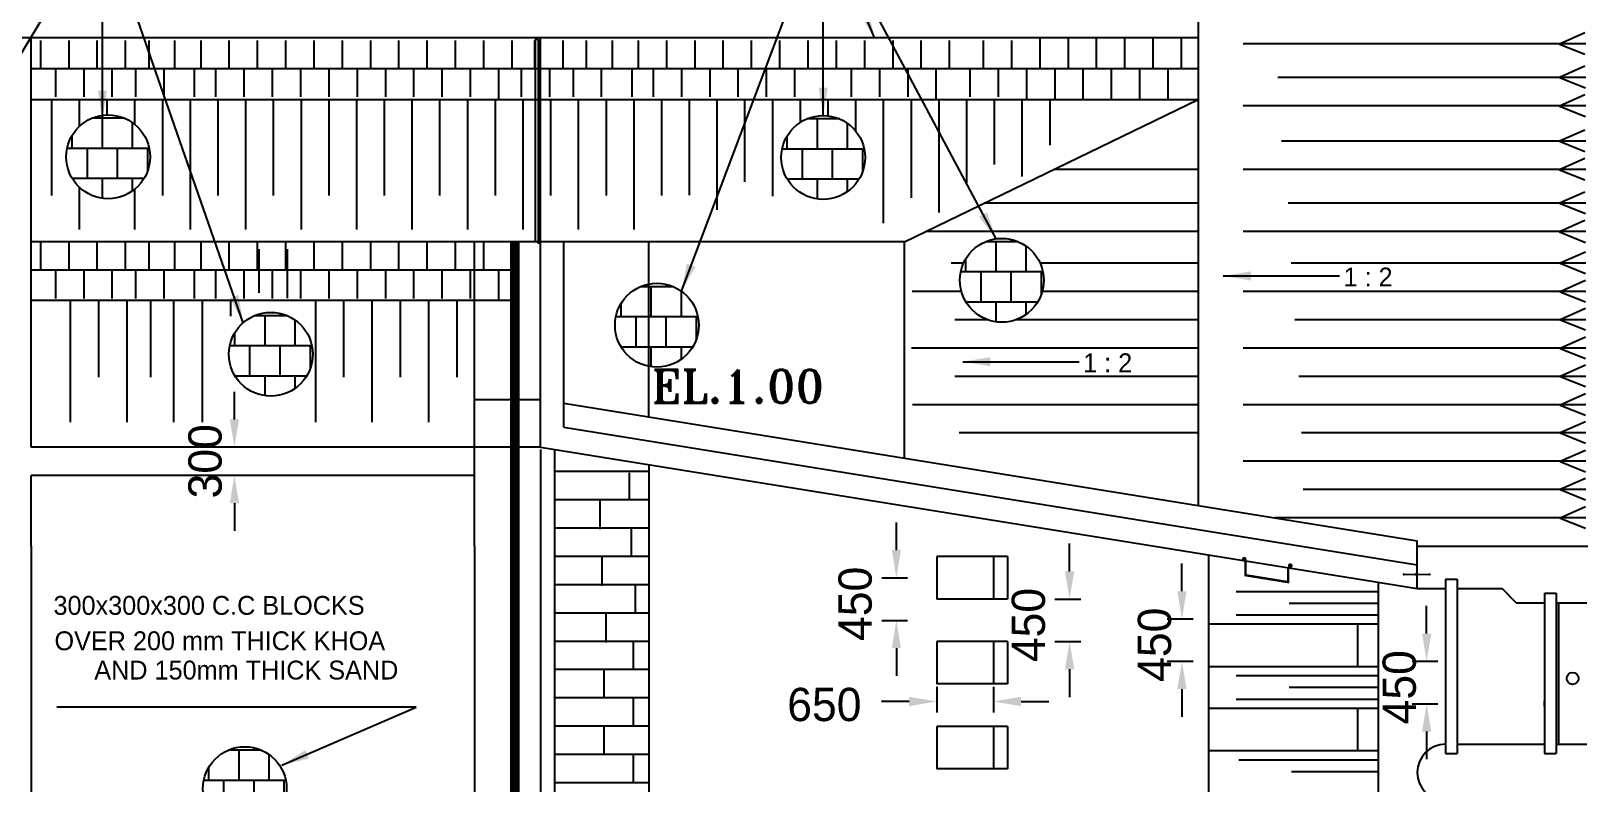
# Model space of a CAD drawing. Extents: x -377620 to 406987, y -326460 to -226264.
# Drawn here: x -94843 to -80816, y -243549 to -236773 of the extents above; entities that cross this region are included whole.
import ezdxf

# ---------------------------------------------------------------- set-up
doc = ezdxf.new("R2010")
doc.units = 0
doc.header["$LTSCALE"] = 300
doc.header["$MEASUREMENT"] = 0
doc.layers.get('0').update_dxf_attribs({"linetype": 'CONTINUOUS'})
doc.layers.get('DEFPOINTS').update_dxf_attribs({"linetype": 'CONTINUOUS'})
doc.layers.add('LINE', color=7, linetype='CONTINUOUS')
doc.styles.add('BIG', font='ROMANT.SHX')
doc.dimstyles.new('3', dxfattribs={"dimtxt": 225, "dimasz": 350, "dimexe": 100, "dimexo": 25, "dimgap": 9, "dimtad": 0, "dimdec": 0, "dimzin": 0, "dimdsep": 46, "dimtxsty": 'Standard', "dimcen": 0, "dimclrd": 5, "dimclre": 6, "dimclrt": 256, "dimadec": 0, "dimazin": 0, "dimtfac": 1, "dimtdec": 0, "dimtofl": 0, "dimtmove": 2, "dimatfit": 3, "dimfxl": 1, "dimtolj": 1, "dimtzin": 0, "dimarcsym": 0})

# ---------------------------------------------------------------- blocks, each defined once
blk = doc.blocks.new('*X392')
at = {"color": 0}
for p, q in [((19840, 640), (19840, 912)), ((19924, 960), (20274, 960)), ((20000, 960), (20000, 985)), ((20160, 640), (20160, 960)), ((20480, 640), (20480, 781)), ((19664, 640), (20535, 640)), ((19680, 403), (19680, 640)), ((20000, 320), (20000, 640)), ((20320, 320), (20320, 640)), ((19720, 320), (20479, 320)), ((19840, 190), (19840, 320)), ((20160, 111), (20160, 320))]:
    blk.add_line(p, q, dxfattribs=at)
blk = doc.blocks.new('*X411')
at = {"color": 0}
for p, q in [((19840, 640), (19840, 912)), ((19924, 960), (20274, 960)), ((20000, 960), (20000, 985)), ((20160, 640), (20160, 960)), ((20480, 640), (20480, 781)), ((19664, 640), (20535, 640)), ((19680, 403), (19680, 640)), ((20000, 320), (20000, 640)), ((20320, 320), (20320, 640)), ((19720, 320), (20479, 320)), ((19840, 190), (19840, 320)), ((20160, 111), (20160, 320))]:
    blk.add_line(p, q, dxfattribs=at)
blk = doc.blocks.new('*X409')
at = {"color": 0}
for p, q in [((19840, 640), (19840, 912)), ((19924, 960), (20274, 960)), ((20000, 960), (20000, 985)), ((20160, 640), (20160, 960)), ((20480, 640), (20480, 781)), ((19664, 640), (20535, 640)), ((19680, 403), (19680, 640)), ((20000, 320), (20000, 640)), ((20320, 320), (20320, 640)), ((19720, 320), (20479, 320)), ((19840, 190), (19840, 320)), ((20160, 111), (20160, 320))]:
    blk.add_line(p, q, dxfattribs=at)
blk = doc.blocks.new('*X394')
at = {"color": 0}
for p, q in [((19840, 640), (19840, 912)), ((19924, 960), (20274, 960)), ((20000, 960), (20000, 985)), ((20160, 640), (20160, 960)), ((20480, 640), (20480, 781)), ((19664, 640), (20535, 640)), ((19680, 403), (19680, 640)), ((20000, 320), (20000, 640)), ((20320, 320), (20320, 640)), ((19720, 320), (20479, 320)), ((19840, 190), (19840, 320)), ((20160, 111), (20160, 320))]:
    blk.add_line(p, q, dxfattribs=at)
blk = doc.blocks.new('*X393')
at = {"color": 0}
for p, q in [((19840, 640), (19840, 912)), ((19924, 960), (20274, 960)), ((20000, 960), (20000, 985)), ((20160, 640), (20160, 960)), ((20480, 640), (20480, 781)), ((19664, 640), (20535, 640)), ((19680, 403), (19680, 640)), ((20000, 320), (20000, 640)), ((20320, 320), (20320, 640)), ((19720, 320), (20479, 320)), ((19840, 190), (19840, 320)), ((20160, 111), (20160, 320))]:
    blk.add_line(p, q, dxfattribs=at)
blk = doc.blocks.new('*D479')
at = {"layer": 'DEFPOINTS', "color": 0}
for p in [(-87198, -241701), (-87042, -241701), (-87198, -242084)]:
    blk.add_point(p, dxfattribs=at)
at = {"layer": 'LINE', "color": 7, "lineweight": -2}
for p, q in [((-87042, -241451), (-87042, -241201)), ((-87173, -241701), (-86942, -241701)), ((-87173, -242084), (-86942, -242084)), ((-87042, -242334), (-87042, -242584))]:
    blk.add_line(p, q, dxfattribs=at)
at = {"layer": 'LINE', "color": 7}
for points in [[(-87083, -241451), (-87000, -241451), (-87042, -241701)], [(-87083, -242334), (-87000, -242334), (-87042, -242084)]]:
    blk.add_solid(points, dxfattribs=at)
at = {"layer": 'LINE', "color": 7, "insert": (-87412, -241935), "char_height": 300, "attachment_point": 5, "rotation": 90}
blk.add_mtext('\\A1;450', dxfattribs=at)
blk = doc.blocks.new('*D482')
at = {"layer": 'DEFPOINTS', "color": 0}
for p in [(-92866, -240523), (-93010, -240778), (-92866, -240778)]:
    blk.add_point(p, dxfattribs=at)
at = {"layer": 'LINE', "color": 7, "lineweight": -2}
for p, q in [((-93010, -240273), (-93010, -240023)), ((-92891, -240523), (-93110, -240523)), ((-92891, -240778), (-93110, -240778)), ((-93010, -241028), (-93010, -241278))]:
    blk.add_line(p, q, dxfattribs=at)
at = {"layer": 'LINE', "color": 7}
for points in [[(-93051, -240273), (-92968, -240273), (-93010, -240523)], [(-93051, -241028), (-92968, -241028), (-93010, -240778)]]:
    blk.add_solid(points, dxfattribs=at)
at = {"layer": 'LINE', "color": 7, "insert": (-93273, -240650), "char_height": 300, "attachment_point": 5, "rotation": 90}
blk.add_mtext('\\A1;300', dxfattribs=at)
blk = doc.blocks.new('A$C20C24A8E')
at = {"layer": 'LINE'}
for s, p in [('300x300x300 C.C BLOCKS', (0, 0)), ('OVER 200 mm THICK KHOA', (9, -319)), ('AND 150mm THICK SAND', (368, -583))]:
    blk.add_text(s, height=170, dxfattribs=at).set_placement(p)
blk = doc.blocks.new('*D486')
at = {"layer": 'DEFPOINTS', "color": 0}
for p in [(-85637, -241892), (-85480, -241892), (-85637, -242275)]:
    blk.add_point(p, dxfattribs=at)
at = {"layer": 'LINE', "color": 7, "lineweight": -2}
for p, q in [((-85480, -241642), (-85480, -241392)), ((-85612, -241892), (-85380, -241892)), ((-85612, -242275), (-85380, -242275)), ((-85480, -242525), (-85480, -242775))]:
    blk.add_line(p, q, dxfattribs=at)
at = {"layer": 'LINE', "color": 7}
for points in [[(-85522, -241642), (-85438, -241642), (-85480, -241892)], [(-85522, -242525), (-85438, -242525), (-85480, -242275)]]:
    blk.add_solid(points, dxfattribs=at)
at = {"layer": 'LINE', "color": 7, "insert": (-85850, -242126), "char_height": 300, "attachment_point": 5, "rotation": 90}
blk.add_mtext('\\A1;450', dxfattribs=at)
blk = doc.blocks.new('*D487')
at = {"layer": 'DEFPOINTS', "color": 0}
for p in [(-82417, -242453), (-82261, -242453), (-82417, -242836)]:
    blk.add_point(p, dxfattribs=at)
at = {"layer": 'LINE', "color": 7, "lineweight": -2}
for p, q in [((-82261, -242203), (-82261, -241953)), ((-82392, -242453), (-82161, -242453)), ((-82392, -242836), (-82161, -242836)), ((-82261, -243086), (-82261, -243336))]:
    blk.add_line(p, q, dxfattribs=at)
at = {"layer": 'LINE', "color": 7}
for points in [[(-82302, -242203), (-82219, -242203), (-82261, -242453)], [(-82302, -243086), (-82219, -243086), (-82261, -242836)]]:
    blk.add_solid(points, dxfattribs=at)
at = {"layer": 'LINE', "color": 7, "insert": (-82506, -242687), "char_height": 300, "attachment_point": 5, "rotation": 90}
blk.add_mtext('\\A1;450', dxfattribs=at)
blk = doc.blocks.new('*D488')
at = {"layer": 'DEFPOINTS', "color": 0}
for p in [(-84624, -242071), (-84467, -242071), (-84624, -242453)]:
    blk.add_point(p, dxfattribs=at)
at = {"layer": 'LINE', "color": 7, "lineweight": -2}
for p, q in [((-84467, -241821), (-84467, -241571)), ((-84599, -242071), (-84367, -242071)), ((-84599, -242453), (-84367, -242453)), ((-84467, -242703), (-84467, -242953))]:
    blk.add_line(p, q, dxfattribs=at)
at = {"layer": 'LINE', "color": 7}
for points in [[(-84509, -241821), (-84426, -241821), (-84467, -242071)], [(-84509, -242703), (-84426, -242703), (-84467, -242453)]]:
    blk.add_solid(points, dxfattribs=at)
at = {"layer": 'LINE', "color": 7, "insert": (-84713, -242304), "char_height": 300, "attachment_point": 5, "rotation": 90}
blk.add_mtext('\\A1;450', dxfattribs=at)
blk = doc.blocks.new('*D489')
at = {"layer": 'DEFPOINTS', "color": 0}
for p in [(-86677, -242657), (-86167, -242657), (-86677, -242815)]:
    blk.add_point(p, dxfattribs=at)
at = {"layer": 'LINE', "color": 7, "lineweight": -2}
for p, q in [((-86677, -242682), (-86677, -242915)), ((-86167, -242682), (-86167, -242915)), ((-86927, -242815), (-87177, -242815)), ((-85917, -242815), (-85667, -242815))]:
    blk.add_line(p, q, dxfattribs=at)
at = {"layer": 'LINE', "color": 7}
for points in [[(-86927, -242773), (-86927, -242857), (-86677, -242815)], [(-85917, -242773), (-85917, -242857), (-86167, -242815)]]:
    blk.add_solid(points, dxfattribs=at)
at = {"layer": 'LINE', "color": 7, "insert": (-87691, -242844), "char_height": 300, "attachment_point": 5}
blk.add_mtext('\\A1;650', dxfattribs=at)

msp = doc.modelspace()

# ---------------------------------------------------------------- linework, layer by layer
at = {"layer": 'LINE', "color": 7}
for p, q in [((-84319.5643, -236093.851), (-84319.5643, -241048.8529)), ((-99119.2598, -236831.1245), (-84319.5643, -236831.1245)), ((-94841.0643, -240522.626), (-94841.0643, -236831.1245)), ((-94756.0643, -237111.4924), (-94756.0643, -236856.4924)), ((-94501.0643, -237111.4924), (-94501.0643, -236856.4924)), ((-94246.0643, -237111.4924), (-94246.0643, -236856.4924)), ((-93991.0643, -237111.4924), (-93991.0643, -236856.4924)), ((-93778.5643, -237111.4924), (-93778.5643, -236856.4924)), ((-93546.6121, -237111.4924), (-93546.6121, -236856.4924)), ((-93311.0643, -237111.4924), (-93311.0643, -236856.4924)), ((-93056.0643, -237111.4924), (-93056.0643, -236856.4924)), ((-92801.0643, -237111.4924), (-92801.0643, -236856.4924)), ((-92546.0643, -237111.4924), (-92546.0643, -236856.4924)), ((-92291.0643, -237111.4924), (-92291.0643, -236856.4924)), ((-92036.0643, -237111.4924), (-92036.0643, -236856.4924)), ((-91781.0643, -237111.4924), (-91781.0643, -236856.4924)), ((-91526.0643, -237111.4924), (-91526.0643, -236856.4924)), ((-91271.0643, -237111.4924), (-91271.0643, -236856.4924)), ((-91016.0643, -237111.4924), (-91016.0643, -236856.4924)), ((-90761.0643, -237111.4924), (-90761.0643, -236856.4924)), ((-90506.0643, -237111.4924), (-90506.0643, -236856.4924)), ((-90301.8244, -237111.4924), (-90301.8244, -236856.4924)), ((-90297.2317, -236848.3935), (-90297.2317, -238661.71)), ((-90269.7047, -236848.3935), (-90297.2317, -236848.3935)), ((-90269.7047, -238689.1843), (-90269.7047, -236848.3935)), ((-90251.0643, -240522.626), (-90251.0643, -236831.1245)), ((-90046.8244, -237111.4924), (-90046.8244, -236856.4924)), ((-89834.3244, -237111.4924), (-89834.3244, -236856.4924)), ((-89602.3722, -237111.4924), (-89602.3722, -236856.4924)), ((-89366.8244, -237111.4924), (-89366.8244, -236856.4924)), ((-89111.8244, -237111.4924), (-89111.8244, -236856.4924)), ((-88856.8244, -237111.4924), (-88856.8244, -236856.4924)), ((-88601.8244, -237111.4924), (-88601.8244, -236856.4924)), ((-88346.8244, -237111.4924), (-88346.8244, -236856.4924)), ((-88091.8244, -237111.4924), (-88091.8244, -236856.4924)), ((-87836.8244, -237111.4924), (-87836.8244, -236856.4924)), ((-87581.8244, -237111.4924), (-87581.8244, -236856.4924)), ((-87326.8244, -237111.4924), (-87326.8244, -236856.4924)), ((-87071.8244, -237111.4924), (-87071.8244, -236856.4924)), ((-86816.8244, -237111.4924), (-86816.8244, -236856.4924)), ((-86561.8244, -237111.4924), (-86561.8244, -236856.4924)), ((-86256.2266, -237111.4924), (-86256.2266, -236856.4924)), ((-86001.2266, -237111.4924), (-86001.2266, -236856.4924)), ((-85746.2266, -237111.4924), (-85746.2266, -236831.1245)), ((-85491.2266, -237111.4924), (-85491.2266, -236831.1245)), ((-85491.2266, -237111.4924), (-85491.2266, -236831.1245)), ((-85236.2266, -237111.4924), (-85236.2266, -236831.1245)), ((-85236.2266, -237111.4924), (-85236.2266, -236831.1245)), ((-84981.2266, -237111.4924), (-84981.2266, -236831.1245)), ((-84726.2266, -237111.4924), (-84726.2266, -236831.1245)), ((-84471.2266, -237111.4924), (-84471.2266, -236831.1245)), ((-80826.7541, -236886.3585), (-83913.5691, -236886.3585)), ((-80835.96, -236788.1028), (-81064.4432, -236889.1652)), ((-81064.4432, -236889.1652), (-80835.96, -236980.4959)), ((-84319.5643, -237111.4924), (-94841.0643, -237111.4924)), ((-94620.8887, -237366.4924), (-94620.8887, -237111.4924)), ((-94365.8887, -237366.4924), (-94365.8887, -237111.4924)), ((-94110.8887, -237366.4924), (-94110.8887, -237111.4924)), ((-93898.3887, -237366.4924), (-93898.3887, -237111.4924)), ((-93643.3887, -237366.4924), (-93643.3887, -237111.4924)), ((-93368.9363, -237366.4924), (-93368.9363, -237111.4924)), ((-93175.8887, -237366.4924), (-93175.8887, -237111.4924)), ((-92920.8887, -237366.4924), (-92920.8887, -237111.4924)), ((-92665.8887, -237366.4924), (-92665.8887, -237111.4924)), ((-92410.8887, -237366.4924), (-92410.8887, -237111.4924)), ((-92155.8887, -237366.4924), (-92155.8887, -237111.4924)), ((-91900.8887, -237366.4924), (-91900.8887, -237111.4924)), ((-91645.8887, -237366.4924), (-91645.8887, -237111.4924)), ((-91390.8887, -237366.4924), (-91390.8887, -237111.4924)), ((-91135.8887, -237366.4924), (-91135.8887, -237111.4924)), ((-90880.8887, -237366.4924), (-90880.8887, -237111.4924)), ((-90625.8887, -237380.9712), (-90625.8887, -237111.4924)), ((-90421.6488, -237366.4924), (-90421.6488, -237111.4924)), ((-90166.6488, -237366.4924), (-90166.6488, -237111.4924)), ((-89954.1488, -237366.4924), (-89954.1488, -237111.4924)), ((-89699.1488, -237366.4924), (-89699.1488, -237111.4924)), ((-89424.6964, -237366.4924), (-89424.6964, -237111.4924)), ((-89231.6488, -237366.4924), (-89231.6488, -237111.4924)), ((-88976.6488, -237366.4924), (-88976.6488, -237111.4924)), ((-88721.6488, -237366.4924), (-88721.6488, -237111.4924)), ((-88466.6488, -237366.4924), (-88466.6488, -237111.4924)), ((-88211.6488, -237366.4924), (-88211.6488, -237111.4924)), ((-87956.6488, -237366.4924), (-87956.6488, -237111.4924)), ((-87701.6488, -237366.4924), (-87701.6488, -237111.4924)), ((-87446.6488, -237366.4924), (-87446.6488, -237111.4924)), ((-87191.6488, -237366.4924), (-87191.6488, -237111.4924)), ((-86936.6488, -237366.4924), (-86936.6488, -237111.4924)), ((-86681.6488, -237380.9712), (-86681.6488, -237111.4924)), ((-86376.051, -237366.4924), (-86376.051, -237111.4924)), ((-86121.051, -237366.4924), (-86121.051, -237111.4924)), ((-85866.051, -237388.8591), (-85866.051, -237111.4924)), ((-85611.051, -237388.8591), (-85611.051, -237111.4924)), ((-85611.051, -237388.8591), (-85611.051, -237111.4924)), ((-85356.051, -237388.8591), (-85356.051, -237111.4924)), ((-85356.051, -237388.8591), (-85356.051, -237111.4924)), ((-85101.051, -237388.8591), (-85101.051, -237111.4924)), ((-84846.051, -237388.8591), (-84846.051, -237111.4924)), ((-84591.051, -237388.8591), (-84591.051, -237111.4924)), ((-80826.7541, -237190.6251), (-83602.5691, -237190.6251)), ((-80833.3619, -237089.5627), (-81061.8451, -237190.6251)), ((-81061.8451, -237190.6251), (-80827.5531, -237284.2777)), ((-94841.0643, -237388.8591), (-84319.5643, -237388.8591)), ((-94659.4911, -237393.4868), (-94659.4911, -238254.7689)), ((-94409.4911, -237393.4868), (-94409.4911, -237632.6867)), ((-94159.4911, -237393.4868), (-94159.4911, -237527.9089)), ((-93909.4911, -237393.4868), (-93909.4911, -237612.6537)), ((-93659.4911, -237393.4868), (-93659.4911, -238254.7689)), ((-93409.4911, -237393.4868), (-93409.4911, -238559.9924)), ((-93159.4911, -237393.4868), (-93159.4911, -238254.7689)), ((-92909.4911, -237393.4868), (-92909.4911, -238559.9924)), ((-92659.4911, -237393.4868), (-92659.4911, -238254.7689)), ((-92409.4911, -237393.4868), (-92409.4911, -238559.9924)), ((-92159.4911, -237393.4868), (-92159.4911, -238254.7689)), ((-91909.4911, -237393.4868), (-91909.4911, -238559.9924)), ((-91659.4911, -237393.4868), (-91659.4911, -238254.7689)), ((-91409.4911, -237393.4868), (-91409.4911, -238559.9924)), ((-91159.4911, -237393.4868), (-91159.4911, -238254.7689)), ((-90909.4911, -237393.4868), (-90909.4911, -238559.9924)), ((-90659.4911, -237393.4868), (-90659.4911, -238254.7689)), ((-90409.4911, -237393.4868), (-90409.4911, -238559.9924)), ((-90159.4911, -237393.4868), (-90159.4911, -238254.7689)), ((-89909.4911, -237393.4868), (-89909.4911, -238559.9924)), ((-89659.4911, -237393.4868), (-89659.4911, -238254.7689)), ((-89409.4911, -237393.4868), (-89409.4911, -238559.9924)), ((-89159.4911, -237393.4868), (-89159.4911, -238254.7689)), ((-88909.4911, -237393.4868), (-88909.4911, -238251.4142)), ((-88659.4911, -237393.4868), (-88659.4911, -238383.0239)), ((-88409.4911, -237393.4868), (-88409.4911, -238132.1084)), ((-88159.4911, -237393.4868), (-88159.4911, -238261.6958)), ((-87909.4911, -237393.4868), (-87909.4911, -237596.1071)), ((-87659.4911, -237393.4868), (-87659.4911, -237536.1186)), ((-87409.4911, -237393.4868), (-87409.4911, -237671.9216)), ((-87159.4911, -237393.4868), (-87159.4911, -238503.8529)), ((-86969.5691, -238673.4424), (-84319.5643, -237388.8591)), ((-86909.4911, -237393.4868), (-86909.4911, -238275.8529)), ((-86659.4911, -237393.4868), (-86659.4911, -238407.8529)), ((-86409.4911, -237393.4868), (-86409.4911, -238139.8529)), ((-86159.4911, -237393.4868), (-86159.4911, -237975.8529)), ((-85909.4911, -237393.4868), (-85909.4911, -238083.8529)), ((-85659.4911, -237393.4868), (-85659.4911, -237800.8529)), ((-80826.7541, -237445.6251), (-83913.5691, -237445.6251)), ((-80835.9404, -237347.3694), (-81064.4237, -237448.4318)), ((-81064.4237, -237448.4318), (-80827.5531, -237543.1151)), ((-80835.96, -237664.1723), (-81064.4432, -237765.2348)), ((-80826.7541, -237765.2348), (-83569.5691, -237765.2348)), ((-81064.4432, -237765.2348), (-80835.96, -237856.5654)), ((-84319.5643, -238020.2348), (-85622.0478, -238020.2348)), ((-80826.7541, -238020.2348), (-83913.5691, -238020.2348)), ((-80835.96, -237921.979), (-81064.4432, -238023.0414)), ((-81064.4432, -238023.0414), (-80835.96, -238114.3721)), ((-94409.4911, -238178.5033), (-94409.4911, -238559.9924)), ((-93909.4911, -238198.5364), (-93909.4911, -238559.9924)), ((-80833.3619, -238223.4389), (-81061.8451, -238324.5014)), ((-84319.5643, -238324.5014), (-86249.7283, -238324.5014)), ((-80826.7541, -238324.5014), (-83508.5691, -238324.5014)), ((-81061.8451, -238324.5014), (-80827.5531, -238418.1539)), ((-84319.5643, -238579.5014), (-86775.7754, -238579.5014)), ((-80826.7541, -238579.5014), (-83913.5691, -238579.5014)), ((-80835.9404, -238481.2456), (-81064.4237, -238582.308)), ((-81064.4237, -238582.308), (-80827.5531, -238676.9913)), ((-86969.5691, -238673.4424), (-94841.0643, -238673.4424)), ((-94756.0643, -238928.4424), (-94756.0643, -238673.4424)), ((-94501.0643, -238928.4424), (-94501.0643, -238673.4424)), ((-94246.0643, -238928.4424), (-94246.0643, -238673.4424)), ((-93991.0643, -238928.4424), (-93991.0643, -238673.4424)), ((-93778.5643, -238928.4424), (-93778.5643, -238673.4424)), ((-93546.6121, -238928.4424), (-93546.6121, -238673.4424)), ((-93311.0643, -238928.4424), (-93311.0643, -238673.4424)), ((-93056.0643, -238928.4424), (-93056.0643, -238673.4424)), ((-92801.0643, -238928.4424), (-92801.0643, -238673.4424)), ((-92546.0643, -238928.4424), (-92546.0643, -238673.4424)), ((-92291.0643, -238928.4424), (-92291.0643, -238673.4424)), ((-92036.0643, -238928.4424), (-92036.0643, -238673.4424)), ((-91781.0643, -238928.4424), (-91781.0643, -238673.4424)), ((-91526.0643, -238928.4424), (-91526.0643, -238673.4424)), ((-91271.0643, -238928.4424), (-91271.0643, -238673.4424)), ((-91016.0643, -238928.4424), (-91016.0643, -238673.4424)), ((-90846.0643, -240522.626), (-90846.0643, -238673.4424)), ((-90761.0643, -238928.4424), (-90761.0643, -238673.4424)), ((-90506.0643, -238928.4424), (-90506.0643, -238673.4424)), ((-90038.5643, -240342.4479), (-90038.5643, -238673.4424)), ((-89273.5643, -240249.7946), (-89273.5643, -238673.4424)), ((-86969.5691, -240621.4068), (-86969.5691, -238673.4424)), ((-92790.0604, -238737.626), (-92790.0604, -239131.8898)), ((-92535.0604, -238737.626), (-92535.0604, -239178.9483)), ((-86436.0865, -238865.126), (-86548.5691, -238865.126)), ((-84319.5643, -238865.126), (-85745.7087, -238865.126)), ((-80826.7541, -238865.126), (-83483.5691, -238865.126)), ((-80827.5531, -238764.0635), (-81056.0364, -238865.126)), ((-81056.0364, -238865.126), (-80827.5531, -238956.4566)), ((-90506.0643, -238928.4424), (-94841.0643, -238928.4424)), ((-94620.8887, -239183.4424), (-94620.8887, -238928.4424)), ((-94365.8887, -239183.4424), (-94365.8887, -238928.4424)), ((-94110.8887, -239183.4424), (-94110.8887, -238928.4424)), ((-93898.3887, -239183.4424), (-93898.3887, -238928.4424)), ((-93643.3887, -239183.4424), (-93643.3887, -238928.4424)), ((-93368.9363, -239183.4424), (-93368.9363, -238928.4424)), ((-93175.8887, -239183.4424), (-93175.8887, -238928.4424)), ((-92920.8887, -239183.4424), (-92920.8887, -238928.4424)), ((-92665.8887, -239183.4424), (-92665.8887, -238928.4424)), ((-92410.8887, -239183.4424), (-92410.8887, -238928.4424)), ((-92155.8887, -239183.4424), (-92155.8887, -238928.4424)), ((-91900.8887, -239183.4424), (-91900.8887, -238928.4424)), ((-91645.8887, -239183.4424), (-91645.8887, -238928.4424)), ((-91390.8887, -239183.4424), (-91390.8887, -238928.4424)), ((-91135.8887, -239183.4424), (-91135.8887, -238928.4424)), ((-90880.8887, -239183.4424), (-90880.8887, -238928.4424)), ((-90625.8887, -239197.9211), (-90625.8887, -238928.4424)), ((-86454.9184, -239120.126), (-86900.5691, -239120.126)), ((-84319.5643, -239120.126), (-85726.8768, -239120.126)), ((-80826.7541, -239120.126), (-83913.5691, -239120.126)), ((-80827.5531, -239021.8702), (-81056.0364, -239122.9326)), ((-81056.0364, -239122.9326), (-80827.5531, -239214.2633)), ((-94841.0643, -239197.9211), (-90481.1798, -239197.9211)), ((-94490.0604, -239197.9211), (-94490.0604, -240297.4915)), ((-94235.0604, -239197.9211), (-94235.0604, -239892.6004)), ((-93980.0604, -239197.9211), (-93980.0604, -240297.4915)), ((-93767.5604, -239197.9211), (-93767.5604, -239892.6004)), ((-93558.7964, -239197.9211), (-93558.7964, -240297.4915)), ((-93300.0604, -239197.9211), (-93300.0604, -240297.4915)), ((-93045.0604, -239197.9211), (-93045.0604, -239341.528)), ((-92280.0604, -239197.9211), (-92280.0604, -240297.4915)), ((-92025.0604, -239197.9211), (-92025.0604, -239892.6004)), ((-91770.0604, -239197.9211), (-91770.0604, -240297.4915)), ((-91515.0604, -239197.9211), (-91515.0604, -239892.6004)), ((-91260.0604, -239197.9211), (-91260.0604, -240297.4915)), ((-91005.0604, -239197.9211), (-91005.0604, -239892.6004)), ((-80827.5531, -239274.0635), (-81056.0364, -239375.126)), ((-86216.6627, -239375.126), (-86514.5691, -239375.126)), ((-84319.5643, -239375.126), (-85965.1324, -239375.126)), ((-80826.7541, -239375.126), (-83450.5691, -239375.126)), ((-81056.0364, -239375.126), (-80827.5531, -239466.4566)), ((-80827.5531, -239531.8702), (-81056.0364, -239632.9326)), ((-84319.5643, -239630.126), (-86906.5691, -239630.126)), ((-80826.7541, -239630.126), (-83913.5691, -239630.126)), ((-81056.0364, -239632.9326), (-80827.5531, -239724.2633)), ((-80827.5531, -239784.0635), (-81056.0364, -239885.126)), ((-84319.5643, -239885.126), (-86514.5691, -239885.126)), ((-80826.7541, -239885.126), (-83413.5691, -239885.126)), ((-81056.0364, -239885.126), (-80827.5531, -239976.4566)), ((-90251.0643, -240097.626), (-90846.0643, -240097.626)), ((-90038.5643, -240126.4075), (-82346.0643, -241367.1334)), ((-80827.5531, -240041.8702), (-81056.0364, -240142.9326)), ((-84319.5643, -240140.126), (-86895.5691, -240140.126)), ((-80826.7541, -240140.126), (-83913.5691, -240140.126)), ((-81056.0364, -240142.9326), (-80827.5531, -240234.2633)), ((-90846.0643, -240415.2834), (-90846.0643, -240374.9148)), ((-90038.5643, -240341.6538), (-82346.0643, -241582.3797)), ((-84319.5643, -240395.126), (-86474.5691, -240395.126)), ((-80826.7541, -240395.126), (-83389.5691, -240395.126)), ((-80827.5531, -240294.0635), (-81056.0364, -240395.126)), ((-81056.0364, -240395.126), (-80827.5531, -240486.4566)), ((-90251.0643, -240522.626), (-94841.0643, -240522.626)), ((-90846.0643, -241415.126), (-90846.0643, -240522.626)), ((-90846.0643, -241415.126), (-90846.0643, -240522.626)), ((-90846.0643, -241415.126), (-90846.0643, -240522.626)), ((-90251.3871, -240543.7167), (-90251.3871, -242856.8366)), ((-90251.0643, -240522.626), (-82346.0643, -241797.626)), ((-90123.8871, -240543.7167), (-90123.8871, -242856.8366)), ((-80827.5531, -240551.8702), (-81056.0364, -240652.9326)), ((-89273.8871, -240684.6786), (-89273.8871, -242856.8366)), ((-80826.7541, -240650.126), (-83913.5691, -240650.126)), ((-81056.0364, -240652.9326), (-80827.5531, -240744.2633)), ((-94841.0643, -241415.126), (-94841.0643, -240777.626)), ((-90846.0643, -240777.626), (-94841.0643, -240777.626)), ((-89273.8871, -240743.0734), (-90123.8871, -240743.0734)), ((-89450.5988, -240752.8934), (-89450.5988, -240999.1319)), ((-80827.5531, -240804.0635), (-81056.0364, -240905.126)), ((-80826.7541, -240905.126), (-83373.5691, -240905.126)), ((-81056.0364, -240905.126), (-80827.5531, -240996.4566)), ((-89273.8871, -240998.0734), (-90123.8871, -240998.0734)), ((-89715.2886, -240999.1319), (-89715.2886, -241262.9589)), ((-80827.5531, -241061.8702), (-81056.0364, -241162.9326)), ((-89273.8871, -241253.0734), (-90123.8871, -241253.0734)), ((-80826.7541, -241160.126), (-83629.5101, -241160.126)), ((-81056.0364, -241162.9326), (-80827.5531, -241254.2633)), ((-89432.9528, -241262.9589), (-89432.9528, -241509.1974)), ((-82346.0643, -241797.626), (-82346.0643, -241367.1334)), ((-94841.0643, -241415.126), (-94841.0643, -241797.626)), ((-90846.0643, -241415.126), (-90846.0643, -241797.626)), ((-89273.8871, -241508.0734), (-90123.8871, -241508.0734)), ((-89697.6426, -241509.1974), (-89697.6426, -241773.0244)), ((-86677.1371, -241509.7292), (-86677.1371, -241892.2292)), ((-86039.6371, -241509.7292), (-86677.1371, -241509.7292)), ((-86167.1371, -241509.7292), (-86167.1371, -241892.2292)), ((-86039.6371, -241509.7292), (-86039.6371, -241892.2292)), ((-84228.3318, -241494.0344), (-84228.3318, -242910)), ((-82346.0643, -241415.126), (-80808.52, -241415.126)), ((-94841.0643, -241797.626), (-94841.0643, -242856.8366)), ((-90846.0643, -241797.626), (-90846.0643, -242856.8366)), ((-89273.8871, -241763.0734), (-90123.8871, -241763.0734)), ((-89397.6607, -241773.0243), (-89397.6607, -242019.2628)), ((-82698.3318, -241740.8086), (-82698.3318, -242910)), ((-82346.0643, -241797.626), (-82091.0643, -241797.626)), ((-82346.0643, -241797.626), (-82091.0643, -241797.626)), ((-82091.0643, -241712.626), (-81984.8143, -241712.626)), ((-82091.0643, -241712.626), (-82091.0643, -242856.8366)), ((-82091.0643, -241712.626), (-81984.8143, -241712.626)), ((-82091.0643, -241712.626), (-82091.0643, -243285.126)), ((-81984.8143, -241712.626), (-81984.8143, -242856.8366)), ((-81984.8143, -241712.626), (-81984.8143, -243285.126)), ((-81984.8143, -241797.626), (-81581.0643, -241797.626)), ((-81984.8143, -241797.626), (-81581.0643, -241797.626)), ((-81453.5643, -241925.126), (-81581.0643, -241797.626)), ((-86039.6371, -241892.2292), (-86677.1371, -241892.2292)), ((-83979, -241823.4389), (-82698.3318, -241823.4389)), ((-83500, -241928.4389), (-82698.3318, -241928.4389)), ((-81453.5643, -241925.126), (-81198.5643, -241925.126)), ((-81198.5643, -241840.126), (-81092.3143, -241840.126)), ((-81198.5643, -241840.126), (-81198.5643, -242856.8366)), ((-81198.5643, -241840.126), (-81092.3143, -241840.126)), ((-81198.5643, -241840.126), (-81198.5643, -243285.126)), ((-81092.3143, -241840.126), (-81092.3143, -242856.8366)), ((-81092.3143, -241840.126), (-81092.3143, -243285.126)), ((-81092.3143, -241925.126), (-80816.0643, -241925.126)), ((-81092.3143, -241925.126), (-81071.0643, -241925.126)), ((-81071.0643, -241925.126), (-81071.0643, -242856.8366)), ((-81071.0643, -241925.126), (-81071.0643, -243200.126)), ((-89273.8871, -242018.0734), (-90123.8871, -242018.0734)), ((-89662.3506, -242019.2628), (-89662.3506, -242283.0898)), ((-83979, -242034.4389), (-82698.3318, -242034.4389)), ((-84235.0387, -242116.376), (-82705.0387, -242116.376)), ((-82883.7069, -242116.376), (-82883.7069, -242498.876)), ((-89273.8871, -242273.0734), (-90123.8871, -242273.0734)), ((-89415.3067, -242273.0734), (-89415.3067, -242528.0734)), ((-86039.6371, -242274.7292), (-86677.1371, -242274.7292)), ((-86677.1371, -242274.7292), (-86677.1371, -242657.2292)), ((-86167.1371, -242274.7292), (-86167.1371, -242657.2292)), ((-86039.6371, -242274.7292), (-86039.6371, -242657.2292)), ((-84228.3318, -242498.876), (-82698.3318, -242498.876)), ((-89273.8871, -242528.0734), (-90123.8871, -242528.0734)), ((-89679.9966, -242529.3283), (-89679.9966, -242783.0734)), ((-86039.6371, -242657.2292), (-86677.1371, -242657.2292)), ((-83979, -242581.813), (-82698.3318, -242581.813)), ((-89273.8871, -242783.0734), (-90123.8871, -242783.0734)), ((-89415.3067, -242783.0734), (-89415.3067, -243038.0734)), ((-83979, -242792.813), (-82698.3318, -242792.813)), ((-83500, -242686.813), (-82698.3318, -242686.813)), ((-82089.0504, -242856.8366), (-82089.0504, -242673.6455)), ((-94841.0643, -242857.0988), (-94841.0643, -242910)), ((-94841.0643, -242910), (-94841.0643, -244194)), ((-91369.9323, -242865.6458), (-94612.0493, -242865.6458)), ((-90846.0643, -242857.0988), (-90846.0643, -242910)), ((-90846.0643, -242910), (-90846.0643, -244194)), ((-90251.3871, -242857.0988), (-90251.3871, -242910)), ((-90251.3871, -242910), (-90251.3871, -244194)), ((-90123.8871, -242857.0988), (-90123.8871, -242910)), ((-90123.8871, -242910), (-90123.8871, -244194)), ((-89273.8871, -242857.0988), (-89273.8871, -242910)), ((-89273.8871, -242910), (-89273.8871, -244194)), ((-84228.3318, -242874.75), (-82698.3318, -242874.75)), ((-84228.3318, -242910), (-84228.3318, -247307.9675)), ((-83845.8318, -242874.75), (-82698.3318, -242874.75)), ((-82883.7069, -242874.75), (-82883.7069, -243257.25)), ((-82698.3318, -242910), (-82698.3318, -247061.1933)), ((-82091.0643, -242857.0988), (-82091.0643, -242910)), ((-81984.8143, -242857.0988), (-81984.8143, -242910)), ((-81199.1271, -242856.8366), (-81199.1271, -242807.9124)), ((-81198.5643, -242857.0988), (-81198.5643, -242910)), ((-81092.3143, -242857.0988), (-81092.3143, -242910)), ((-81071.0643, -242857.0988), (-81071.0643, -242910)), ((-89273.8871, -243038.0734), (-90123.8871, -243038.0734)), ((-89679.9966, -243039.3283), (-89679.9966, -243293.0734)), ((-86039.6371, -243039.7292), (-86677.1371, -243039.7292)), ((-86677.1371, -243039.7292), (-86677.1371, -243422.2292)), ((-86167.1371, -243039.7292), (-86167.1371, -243422.2292)), ((-86039.6371, -243039.7292), (-86039.6371, -243422.2292)), ((-81984.8143, -243200.126), (-81198.5643, -243200.126)), ((-81092.3143, -243200.126), (-80816.0643, -243200.126)), ((-89273.8871, -243293.0734), (-90123.8871, -243293.0734)), ((-89415.3067, -243293.0734), (-89415.3067, -243548.0734)), ((-84228.3318, -243257.25), (-82698.3318, -243257.25)), ((-83955, -243340.187), (-82698.3318, -243340.187)), ((-82091.0643, -243285.126), (-81984.8143, -243285.126)), ((-81198.5643, -243285.126), (-81092.3143, -243285.126)), ((-86039.6371, -243422.2292), (-86677.1371, -243422.2292)), ((-83480, -243445.187), (-82698.3318, -243445.187)), ((-89273.8871, -243548.0734), (-90123.8871, -243548.0734))]:
    msp.add_line(p, q, dxfattribs=at)
for points, const_width in [([(-90481.1798, -238673.4424), (-90481.1798, -244194)], 85), ([(-83510.5643, -241609.8034), (-83510.5643, -241738.9512), (-83893.0643, -241677.2576), (-83893.0643, -241548.1098)], 21.25), ([(-82461.0272, -241669.8316), (-82350.5272, -241669.8316), (-82240.0272, -241669.8316)], 13.6)]:
    msp.add_lwpolyline(points, dxfattribs=dict(at, const_width=const_width))
for points, const_width in [([(-83916.5786, -241532.4393, 1), (-83895.3286, -241532.4393, 1)], 21.25), ([(-83501.1296, -241590.35, 1), (-83479.8796, -241590.35, 1)], 21.25), ([(-82472.5323, -241669.656, 1), (-82461.9073, -241669.656, 1)], 10.625), ([(-82358.5437, -241669.656, 1), (-82342.3937, -241669.656, 1)], 16.15), ([(-82239.0301, -241669.656, 1), (-82228.4051, -241669.656, 1)], 10.625)]:
    msp.add_lwpolyline(points, format="xyb", close=True, dxfattribs=dict(at, const_width=const_width))
for centre, radius in [((-94148.1554, -237905.595), 377.8562), ((-87701.5846, -237911.6228), 377.8562), ((-86090.8976, -239018.8137), 377.8562), ((-89200.3581, -239423.6692), 377.8562), ((-92681.6327, -239685.4393), 377.8562), ((-80944.7545, -242607.3002), 53.2954), ((-92916.6101, -243601.1948), 377.8562)]:
    msp.add_circle(centre, radius, dxfattribs=at)
msp.add_arc((-82091.0643, -243455.126), 255, 90, 270, dxfattribs=at)

# ---------------------------------------------------------------- block references
at = {"layer": 'LINE', "color": 7, "xscale": -0.8499999999985448, "yscale": 0.8499999999767169, "zscale": 0.85}
for name, p in [('*X394', (-77063.8473, -238374.1961)), ('*X393', (-70617.2765, -238380.2239)), ('*X392', (-69006.5894, -239487.4148)), ('*X392', (-72116.0499, -239892.2703)), ('*X409', (-75597.3246, -240154.0404)), ('*X411', (-75832.302, -244069.7959))]:
    msp.add_blockref(name, p, dxfattribs=at)
at = {"layer": 'LINE', "color": 7}
msp.add_blockref('A$C20C24A8E', (-94641, -242034), dxfattribs=at)

# ---------------------------------------------------------------- texts
for p in [(-83009.9782, -239074.3756), (-85357.9782, -239847.3756)]:
    msp.add_text('1 : 2', height=170, dxfattribs=at).set_placement(p)
at = {"layer": 'LINE', "color": 7, "style": 'BIG'}
msp.add_text('EL.1.00', height=300, dxfattribs=at).set_placement((-89249.3824, -240124.5952))

# ---------------------------------------------------------------- dimensions: what is measured, and where the dimension line sits
at = {"layer": 'LINE', "color": 7}
dim = msp.add_linear_dim(base=(-93009.7233, -240777.626), p1=(-92865.5022, -240522.626), p2=(-92865.5022, -240777.626), angle=270, text='300', dimstyle='3', override={"dimtxt": 300, "dimasz": 250, "dimclrd": 7, "dimclre": 7, "dimclrt": 7}, dxfattribs=at)
dim.commit()
dim.dimension.update_dxf_attribs({"geometry": '*D482', "text_midpoint": (-93273.2233, -240650.126)})
for base, p1, p2, picture, middle in [((-87041.6514, -241701.0555), (-87198.2709, -242083.5555), (-87198.2709, -241701.0555), '*D479', (-87411.8432, -241934.7606)), ((-85480.0175, -241892.2292), (-85636.6371, -242274.7292), (-85636.6371, -241892.2292), '*D486', (-85850.2093, -242125.9342)), ((-84467.3318, -242070.6), (-84623.9514, -242453.1), (-84623.9514, -242070.6), '*D488', (-84712.6196, -242304.3051)), ((-82260.7122, -242453.1), (-82417.3318, -242835.6), (-82417.3318, -242453.1), '*D487', (-82506, -242686.8051))]:
    dim = msp.add_linear_dim(base=base, p1=p1, p2=p2, angle=90, text='450', dimstyle='3', override={"dimtxt": 300, "dimasz": 250, "dimclrd": 7, "dimclre": 7, "dimclrt": 7}, dxfattribs=at)
    dim.commit()
    dim.dimension.update_dxf_attribs({"geometry": picture, "text_midpoint": middle, "dimtype": 160})
dim = msp.add_linear_dim(base=(-86677.1371, -242815), p1=(-86167.1371, -242657.2292), p2=(-86677.1371, -242657.2292), text='650', dimstyle='3', override={"dimtxt": 300, "dimasz": 250, "dimclrd": 7, "dimclre": 7, "dimclrt": 7}, dxfattribs=at)
dim.commit()
dim.dimension.update_dxf_attribs({"geometry": '*D489', "text_midpoint": (-87691, -242844), "dimtype": 160})

# ---------------------------------------------------------------- leaders
for points in [[(-97803.2926, -237696.0442), (-94199.8473, -235759.0935)], [(-96379.0469, -239375.9702), (-94199.8473, -235759.0935)], [(-94199.8473, -237558.1961), (-94199.8473, -235759.0935), (-93828.0493, -235759.0935)], [(-92930.2966, -239400.937), (-94199.8473, -235759.0935)], [(-88980.0499, -239116.6845), (-87701.5846, -235728.0935)], [(-87701.5846, -237533.7666), (-87701.5846, -235728.0935), (-88493.0493, -235728.0935)], [(-86142.5894, -238645), (-87701.5846, -235728.0935)], [(-87235.4075, -236840.0615), (-87701.5846, -235728.0935)], [(-84095.7928, -238979.612), (-83045, -238979.612)], [(-86443.7928, -239752.612), (-85393, -239752.612)], [(-92582.836, -243390.2359), (-91369.9323, -242865.6458)]]:
    msp.add_leader(points, dimstyle='3', override={"dimtxt": 300, "dimasz": 250, "dimclrd": 7, "dimclre": 7, "dimclrt": 7}, dxfattribs=at)

doc.saveas('drawing.dxf')
